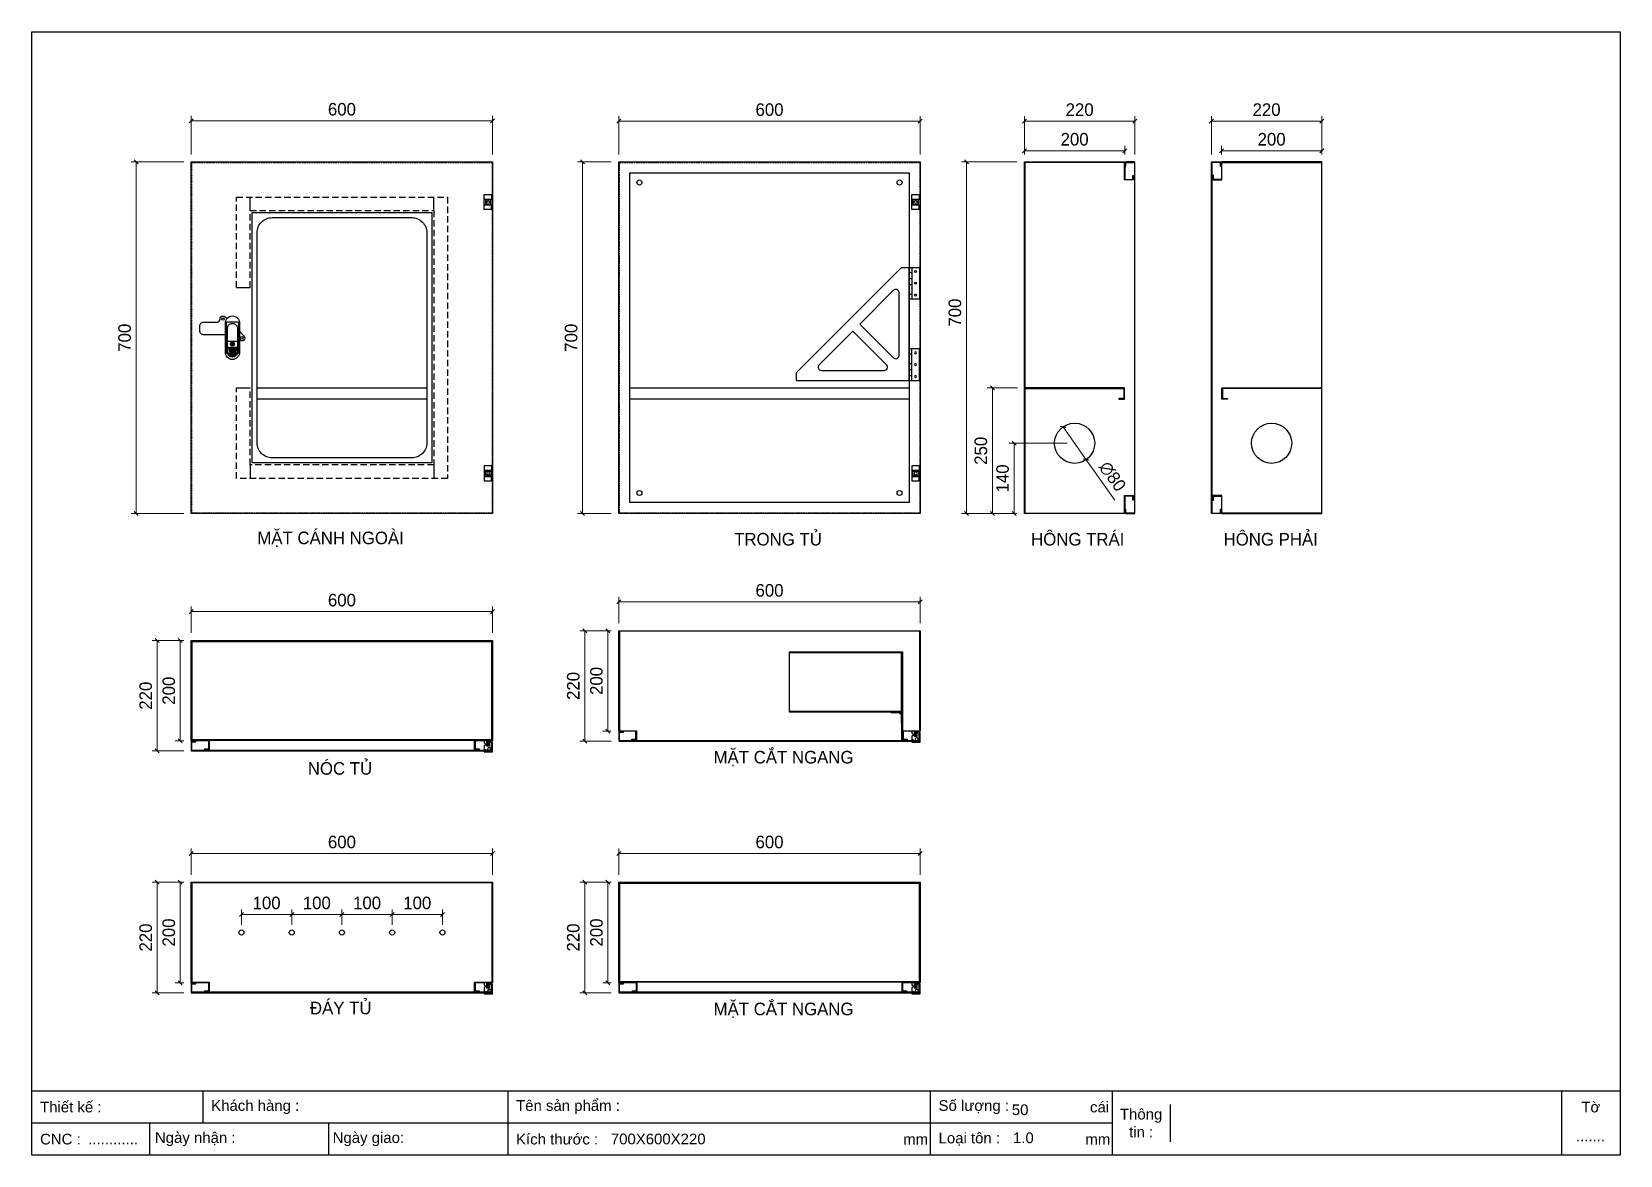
# Model space of a CAD drawing. Header units: millimetres. Extents: x 0 to 3162, y 0 to 2236.
import ezdxf

# ---------------------------------------------------------------- set-up
doc = ezdxf.new("R2010")
doc.units = ezdxf.units.MM
doc.linetypes.add('HIDDEN2', pattern=[4.7625, 3.175, -1.5875])
doc.linetypes.add('HIDDENX2', pattern=[19.05, 12.7, -6.35])
doc.layers.add('DIM', color=253, linetype='Continuous')
doc.styles.add('Arial', font='arial.ttf')
doc.dimstyles.new('Dim-25', dxfattribs={"dimtxt": 25, "dimasz": 8, "dimexe": 10, "dimexo": 15, "dimgap": 10, "dimtad": 1, "dimdec": 0, "dimtxsty": 'Standard', "dimblk": 'OBLIQUE', "dimcen": 10, "dimclrd": 5, "dimclre": 5, "dimclrt": 3, "dimazin": 3, "dimtfac": 1, "dimtdec": 0, "dimtmove": 0, "dimatfit": 3, "dimldrblk": 'OBLIQUE', "dimlwd": 9, "dimlwe": 9})

# ---------------------------------------------------------------- blocks, each defined once
blk = doc.blocks.new('HL003-2-2')
at = {"color": 1}
for p, q in [((15, 21), (15, 12)), ((15, -9), (15, 0)), ((16, 12), (17, 12)), ((16, 0), (17, 0))]:
    blk.add_line(p, q, dxfattribs=at)
blk.add_lwpolyline([(17, 0), (17, -9), (0, -9), (0, 21), (17, 21), (17, 12)], dxfattribs=at)
blk.add_lwpolyline([(0, 12), (16, 12), (16, 0), (0, 0)], close=True, dxfattribs=at)
blk.add_circle((8, 6), 3, dxfattribs=at)
blk = doc.blocks.new('AB301-3-1')
at = {"linetype": 'Continuous'}
h = blk.add_hatch(dxfattribs=at)
h.set_pattern_fill('ACAD_ISO09W100', color=1, scale=0.2)
h.set_pattern_definition([(0, (-368.0181, 431.8814), (0, 1), [4.8, -0.6, 1.2, -0.6, 1.2, -0.6])])
h.paths.add_polyline_path([(-4.1, -55, 0.118404), (0, -56, 0.118404), (4.1, -55), (7, -38.5), (-7, -38.5)])
at = {"color": 1, "linetype": 'Continuous'}
for p, q in [((-10, -25), (10, -25)), ((-7, -38.5), (7, -38.5)), ((-7, -38.5), (-4.1, -55)), ((7, -38.5), (4.1, -55))]:
    blk.add_line(p, q, dxfattribs=at)
for points in [[(-14, -12.5), (-57.5, -12.5, -0.414214), (-65, -5), (-65, 5, -0.414214), (-57.5, 12.5), (-30.7, 12.5, 0.414214), (-24.7, 18.5), (-24.7, 18.7)], [(-24.7, 18.7, -0.198912), (-23, 23), (-23, 23, -0.414214), (-14.5, 23), (-11, 19.5)], [(14, -5.5), (23, -14.5, -0.414214), (23, -23), (23, -23, -0.451305), (14, -22.4, -0.381561)]]:
    blk.add_lwpolyline(points, format="xyb", dxfattribs=at)
for points in [[(0, 25), (0, 25, -0.428242), (14, 10), (14, -47, -0.428242), (0, -62), (0, -62, -0.428242), (-14, -47), (-14, 10, -0.428242)], [(0, 10, -0.414214), (10, 0), (10, -47, -0.414214), (0, -57, -0.414214), (-10, -47), (-10, 0, -0.414214)], [(9, -39), (9, -47, -0.414214), (0, -56, -0.414214), (-9, -47), (-9, -39, -0.414214), (-7, -37), (7, -37, -0.414214)]]:
    blk.add_lwpolyline(points, format="xyb", close=True, dxfattribs=at)
blk.add_lwpolyline([(-1, -28), (1, -28), (1, -34), (-1, -34)], close=True, dxfattribs=at)
for centre, radius in [((-18.7, 18.7), 2.5), ((0, -31), 4), ((18.7, -18.7), 2.5)]:
    blk.add_circle(centre, radius, dxfattribs=at)
blk = doc.blocks.new('*D1')
at = {"color": 0, "linetype": 'ByBlock', "lineweight": -2}
for p, q in [((211.6, 1973.1), (203.6, 1981.1)), ((203.6, 1281.1), (211.6, 1273.1))]:
    blk.add_line(p, q, dxfattribs=at)
at = {"layer": 'Defpoints', "color": 0, "transparency": 16777216}
for p in [(317.5, 1977.1), (207.6, 1277.1), (317.5, 1277.1)]:
    blk.add_point(p, dxfattribs=at)
at = {"layer": 'DIM', "color": 5, "lineweight": 9, "transparency": 16777216}
for p, q in [((302.5, 1977.1), (197.6, 1977.1)), ((207.6, 1977.1), (207.6, 1277.1)), ((302.5, 1277.1), (197.6, 1277.1))]:
    blk.add_line(p, q, dxfattribs=at)
at = {"layer": 'DIM', "color": 3, "transparency": 16777216, "insert": (184.9, 1627.1), "char_height": 25, "attachment_point": 5, "rotation": 90}
blk.add_mtext('700', dxfattribs=at)
blk = doc.blocks.new('_Oblique')
at = {"color": 0, "linetype": 'ByBlock', "lineweight": -2}
blk.add_line((-0.5, -0.5), (0.5, 0.5), dxfattribs=at)
blk = doc.blocks.new('HL003-2-3')
h = blk.add_hatch()
h.set_pattern_fill('ANSI31', color=2, scale=0.5, style=0)
h.set_pattern_definition([(45, (8435.407, 86016.9664), (-1.122532015, 1.122532015), [])])
h.paths.add_polyline_path([(11, 10), (5, 10), (5, 0), (11, 0)])
at = {"color": 1}
for p, q in [((0, 22), (17, 22)), ((0, 20), (0, 22)), ((0, 20), (15, 20)), ((4, 18), (0, 18)), ((0, 10), (0, 18)), ((0, 10), (8, 3)), ((0, 4), (3.4, 7)), ((0, 0), (0, 4)), ((16, 0), (0, 0)), ((4, 20), (4, 18)), ((17, 3), (8, 3)), ((15, 20), (15, 3)), ((16, 3), (16, 0)), ((17, 22), (17, 3))]:
    blk.add_line(p, q, dxfattribs=at)
at = {"color": 2}
blk.add_lwpolyline([(5, 10), (11, 10), (11, 0), (5, 0)], close=True, dxfattribs=at)
at = {"color": 1}
blk.add_circle((10, 16), 3, dxfattribs=at)
blk.add_circle((10, 16), 3, dxfattribs=at)
blk = doc.blocks.new('*D2')
at = {"color": 5, "lineweight": 9, "ltscale": 3, "transparency": 16777216}
for p, q in [((1153.8, 1044), (1091, 1044)), ((1101, 1044), (1101, 824)), ((1153.8, 824), (1091, 824))]:
    blk.add_line(p, q, dxfattribs=at)
at = {"color": 0, "linetype": 'ByBlock', "lineweight": -2}
for p, q in [((1105, 1040), (1097, 1048)), ((1097, 828), (1105, 820))]:
    blk.add_line(p, q, dxfattribs=at)
at = {"layer": 'Defpoints', "color": 0, "ltscale": 3, "transparency": 16777216}
for p in [(1168.8, 1044), (1101, 824), (1168.8, 824)]:
    blk.add_point(p, dxfattribs=at)
at = {"color": 3, "ltscale": 3, "transparency": 16777216, "insert": (1078.2, 934), "char_height": 25, "attachment_point": 5, "rotation": 90}
blk.add_mtext('220', dxfattribs=at)
blk = doc.blocks.new('*D3')
at = {"color": 5, "lineweight": 9, "ltscale": 3, "transparency": 16777216}
for p, q in [((1153.8, 1044), (1136.9, 1044)), ((1146.9, 1044), (1146.9, 844)), ((1153.8, 844), (1136.9, 844))]:
    blk.add_line(p, q, dxfattribs=at)
at = {"color": 0, "linetype": 'ByBlock', "lineweight": -2}
for p, q in [((1150.9, 1040), (1142.9, 1048)), ((1142.9, 848), (1150.9, 840))]:
    blk.add_line(p, q, dxfattribs=at)
at = {"layer": 'Defpoints', "color": 0, "ltscale": 3, "transparency": 16777216}
for p in [(1168.8, 1044), (1146.9, 844), (1168.8, 844)]:
    blk.add_point(p, dxfattribs=at)
at = {"color": 3, "ltscale": 3, "transparency": 16777216, "insert": (1124.2, 944), "char_height": 25, "attachment_point": 5, "rotation": 90}
blk.add_mtext('200', dxfattribs=at)
blk = doc.blocks.new('*D4')
at = {"color": 5, "lineweight": 9, "ltscale": 3, "transparency": 16777216}
for p, q in [((1168.8, 1059), (1168.8, 1111.3)), ((1768.8, 1059), (1768.8, 1111.3)), ((1168.8, 1101.3), (1768.8, 1101.3))]:
    blk.add_line(p, q, dxfattribs=at)
at = {"color": 0, "linetype": 'ByBlock', "lineweight": -2}
for p, q in [((1172.8, 1105.3), (1164.8, 1097.3)), ((1764.8, 1097.3), (1772.8, 1105.3))]:
    blk.add_line(p, q, dxfattribs=at)
at = {"layer": 'Defpoints', "color": 0, "ltscale": 3, "transparency": 16777216}
for p in [(1768.8, 1101.3), (1168.8, 1044), (1768.8, 1044)]:
    blk.add_point(p, dxfattribs=at)
at = {"color": 3, "ltscale": 3, "transparency": 16777216, "insert": (1468.8, 1124.1), "char_height": 25, "attachment_point": 5}
blk.add_mtext('600', dxfattribs=at)
blk = doc.blocks.new('*D5')
at = {"color": 5, "lineweight": 9, "ltscale": 3, "transparency": 16777216}
for p, q in [((302.5, 1024.6), (239.6, 1024.6)), ((249.6, 1024.6), (249.6, 804.6)), ((302.5, 804.6), (239.6, 804.6))]:
    blk.add_line(p, q, dxfattribs=at)
at = {"color": 0, "linetype": 'ByBlock', "lineweight": -2}
for p, q in [((253.6, 1020.6), (245.6, 1028.6)), ((245.6, 808.6), (253.6, 800.6))]:
    blk.add_line(p, q, dxfattribs=at)
at = {"layer": 'Defpoints', "color": 0, "ltscale": 3, "transparency": 16777216}
for p in [(317.5, 1024.6), (249.6, 804.6), (317.5, 804.6)]:
    blk.add_point(p, dxfattribs=at)
at = {"color": 3, "ltscale": 3, "transparency": 16777216, "insert": (226.9, 914.6), "char_height": 25, "attachment_point": 5, "rotation": 90}
blk.add_mtext('220', dxfattribs=at)
blk = doc.blocks.new('*D6')
at = {"color": 5, "lineweight": 9, "ltscale": 3, "transparency": 16777216}
for p, q in [((302.5, 1024.6), (285.6, 1024.6)), ((295.6, 1024.6), (295.6, 824.6)), ((302.5, 824.6), (285.6, 824.6))]:
    blk.add_line(p, q, dxfattribs=at)
at = {"color": 0, "linetype": 'ByBlock', "lineweight": -2}
for p, q in [((299.6, 1020.6), (291.6, 1028.6)), ((291.6, 828.6), (299.6, 820.6))]:
    blk.add_line(p, q, dxfattribs=at)
at = {"layer": 'Defpoints', "color": 0, "ltscale": 3, "transparency": 16777216}
for p in [(317.5, 1024.6), (295.6, 824.6), (317.5, 824.6)]:
    blk.add_point(p, dxfattribs=at)
at = {"color": 3, "ltscale": 3, "transparency": 16777216, "insert": (272.8, 924.6), "char_height": 25, "attachment_point": 5, "rotation": 90}
blk.add_mtext('200', dxfattribs=at)
blk = doc.blocks.new('*D7')
at = {"color": 0, "linetype": 'ByBlock', "lineweight": -2}
for p, q in [((321.5, 1085.9), (313.5, 1077.9)), ((913.5, 1077.9), (921.5, 1085.9))]:
    blk.add_line(p, q, dxfattribs=at)
at = {"color": 5, "lineweight": 9, "ltscale": 3, "transparency": 16777216}
for p, q in [((317.5, 1039.6), (317.5, 1091.9)), ((317.5, 1081.9), (917.5, 1081.9)), ((917.5, 1039.6), (917.5, 1091.9))]:
    blk.add_line(p, q, dxfattribs=at)
at = {"layer": 'Defpoints', "color": 0, "ltscale": 3, "transparency": 16777216}
for p in [(917.5, 1081.9), (317.5, 1024.6), (917.5, 1024.6)]:
    blk.add_point(p, dxfattribs=at)
at = {"color": 3, "ltscale": 3, "transparency": 16777216, "insert": (617.5, 1104.7), "char_height": 25, "attachment_point": 5}
blk.add_mtext('600', dxfattribs=at)
blk = doc.blocks.new('A$C67844AE1')
at = {"color": 1}
for p, q in [((19, 20), (21, 20)), ((20, 19), (20, 21))]:
    blk.add_line(p, q, dxfattribs=at)
for points in [[(20, 22), (0, 22), (0, 21), (18.3, 21)], [(22, 20), (22, 0), (21, 0), (21, 18.3)]]:
    blk.add_lwpolyline(points, dxfattribs=at)
blk.add_circle((20, 20), 2, dxfattribs=at)
blk = doc.blocks.new('f')
at = {"color": 1}
for p, q in [((11807.5, 1083.3), (11828, 1083.3)), ((11807.5, 1020.3), (11807.5, 1083.3)), ((11812.5, 1083.3), (11812.5, 1020.3)), ((11828, 1083.3), (11828, 1020.3)), ((11807.5, 1073.3), (11812.5, 1073.3)), ((11807.5, 1061.3), (11812.5, 1061.3)), ((11807.5, 1049.3), (11812.5, 1049.3)), ((11807.5, 1030.3), (11812.5, 1030.3)), ((11828, 1020.3), (11807.5, 1020.3))]:
    blk.add_line(p, q, dxfattribs=at)
for centre in [(11820, 1075.3), (11820, 1051.8), (11820, 1028.3)]:
    blk.add_circle(centre, 2, dxfattribs=at)
blk = doc.blocks.new('ddddđ')
at = {"color": 7, "linetype": 'Continuous'}
for p, q in [((-30144.3, -61375.4), (-29934.3, -61165.4)), ((-29919.3, -61390.4), (-29919.3, -61165.4)), ((-30017.5, -61278.1), (-29950.4, -61211)), ((-29939.3, -61340.6), (-29939.3, -61215.6)), ((-30098.7, -61359.3), (-30031.6, -61292.2)), ((-30094.1, -61370.4), (-29969.1, -61370.4)), ((-30144.3, -61390.4), (-29919.3, -61390.4))]:
    blk.add_line(p, q, dxfattribs=at)
at = {"color": 7}
for p, q in [((-29934.3, -61165.4), (-29919.3, -61165.4)), ((-30144.3, -61375.4), (-30144.3, -61390.4))]:
    blk.add_line(p, q, dxfattribs=at)
for p, q in [((-30017.5, -61278.1), (-29950.4, -61345.1)), ((-30031.6, -61292.2), (-29964.5, -61359.3))]:
    blk.add_line(p, q)
at = {"color": 7, "linetype": 'Continuous'}
for centre, start, end in [((-29945.8, -61215.6), 0, 135), ((-30094.1, -61363.9), 135, 270)]:
    blk.add_arc(centre, 6.5, start, end, dxfattribs=at)
for centre, start, end in [((-29945.8, -61340.6), 225, 0), ((-29969.1, -61363.9), 270, 45)]:
    blk.add_arc(centre, 6.5, start, end)
blk.add_blockref('f', (-41726.8, -62248.7))
at = {"xscale": -1, "rotation": 180}
blk.add_blockref('f', (-41726.8, -60307.1), dxfattribs=at)
blk = doc.blocks.new('*D8')
at = {"color": 5, "lineweight": 9, "ltscale": 3, "transparency": 16777216}
for p, q in [((1153.8, 1977.1), (1086.7, 1977.1)), ((1096.7, 1977.1), (1096.7, 1277.1)), ((1153.8, 1277.1), (1086.7, 1277.1))]:
    blk.add_line(p, q, dxfattribs=at)
at = {"color": 0, "linetype": 'ByBlock', "lineweight": -2}
for p, q in [((1100.7, 1973.1), (1092.7, 1981.1)), ((1092.7, 1281.1), (1100.7, 1273.1))]:
    blk.add_line(p, q, dxfattribs=at)
at = {"layer": 'Defpoints', "color": 0, "ltscale": 3, "transparency": 16777216}
for p in [(1168.8, 1977.1), (1096.7, 1277.1), (1168.8, 1277.1)]:
    blk.add_point(p, dxfattribs=at)
at = {"color": 3, "ltscale": 3, "transparency": 16777216, "insert": (1073.9, 1627.1), "char_height": 25, "attachment_point": 5, "rotation": 90}
blk.add_mtext('700', dxfattribs=at)
blk = doc.blocks.new('*D9')
at = {"color": 0, "linetype": 'ByBlock', "lineweight": -2}
for p, q in [((1172.8, 2062.3), (1164.8, 2054.3)), ((1764.8, 2054.3), (1772.8, 2062.3))]:
    blk.add_line(p, q, dxfattribs=at)
at = {"color": 5, "lineweight": 9, "ltscale": 3, "transparency": 16777216}
for p, q in [((1168.8, 1992.1), (1168.8, 2068.3)), ((1168.8, 2058.3), (1768.8, 2058.3)), ((1768.8, 1992.1), (1768.8, 2068.3))]:
    blk.add_line(p, q, dxfattribs=at)
at = {"layer": 'Defpoints', "color": 0, "ltscale": 3, "transparency": 16777216}
for p in [(1768.8, 2058.3), (1168.8, 1977.1), (1768.8, 1977.1)]:
    blk.add_point(p, dxfattribs=at)
at = {"color": 3, "ltscale": 3, "transparency": 16777216, "insert": (1468.8, 2081), "char_height": 25, "attachment_point": 5}
blk.add_mtext('600', dxfattribs=at)
blk = doc.blocks.new('*D10')
at = {"color": 0, "linetype": 'ByBlock', "lineweight": -2}
for p, q in [((321.5, 2063), (313.5, 2055)), ((913.5, 2055), (921.5, 2063))]:
    blk.add_line(p, q, dxfattribs=at)
at = {"color": 5, "lineweight": 9, "ltscale": 3, "transparency": 16777216}
for p, q in [((317.5, 1992.1), (317.5, 2069)), ((317.5, 2059), (917.5, 2059)), ((917.5, 1992.1), (917.5, 2069))]:
    blk.add_line(p, q, dxfattribs=at)
at = {"layer": 'Defpoints', "color": 0, "ltscale": 3, "transparency": 16777216}
for p in [(917.5, 2059), (317.5, 1977.1), (917.5, 1977.1)]:
    blk.add_point(p, dxfattribs=at)
at = {"color": 3, "ltscale": 3, "transparency": 16777216, "insert": (617.5, 2081.7), "char_height": 25, "attachment_point": 5}
blk.add_mtext('600', dxfattribs=at)
blk = doc.blocks.new('*D11')
at = {"color": 5, "lineweight": 9, "ltscale": 3, "transparency": 16777216}
for p, q in [((1961.2, 1977.1), (1850.8, 1977.1)), ((1860.8, 1277.1), (1860.8, 1977.1)), ((1961.2, 1277.1), (1850.8, 1277.1))]:
    blk.add_line(p, q, dxfattribs=at)
at = {"color": 0, "linetype": 'ByBlock', "lineweight": -2}
for p, q in [((1864.8, 1973.1), (1856.8, 1981.1)), ((1856.8, 1281.1), (1864.8, 1273.1))]:
    blk.add_line(p, q, dxfattribs=at)
at = {"layer": 'Defpoints', "color": 0, "ltscale": 3, "transparency": 16777216}
for p in [(1860.8, 1977.1), (1976.2, 1977.1), (1976.2, 1277.1)]:
    blk.add_point(p, dxfattribs=at)
at = {"color": 3, "ltscale": 3, "transparency": 16777216, "insert": (1838, 1677.1), "char_height": 25, "attachment_point": 5, "rotation": 90}
blk.add_mtext('700', dxfattribs=at)
blk = doc.blocks.new('*D12')
at = {"color": 0, "linetype": 'ByBlock', "lineweight": -2}
for p, q in [((1980.2, 2062.3), (1972.2, 2054.3)), ((2192.2, 2054.3), (2200.2, 2062.3))]:
    blk.add_line(p, q, dxfattribs=at)
at = {"color": 5, "lineweight": 9, "ltscale": 3, "transparency": 16777216}
for p, q in [((1976.2, 1992.1), (1976.2, 2068.3)), ((1976.2, 2058.3), (2196.2, 2058.3)), ((2196.2, 1992.1), (2196.2, 2068.3))]:
    blk.add_line(p, q, dxfattribs=at)
at = {"layer": 'Defpoints', "color": 0, "ltscale": 3, "transparency": 16777216}
for p in [(2196.2, 2058.3), (1976.2, 1977.1), (2196.2, 1977.1)]:
    blk.add_point(p, dxfattribs=at)
at = {"color": 3, "ltscale": 3, "transparency": 16777216, "insert": (2086.2, 2081), "char_height": 25, "attachment_point": 5}
blk.add_mtext('220', dxfattribs=at)
blk = doc.blocks.new('*D13')
at = {"color": 5, "lineweight": 9, "ltscale": 3, "transparency": 16777216}
for p, q in [((2061.2, 1417.1), (1945.6, 1417.1)), ((1955.6, 1277.1), (1955.6, 1417.1)), ((1961.2, 1277.1), (1945.6, 1277.1))]:
    blk.add_line(p, q, dxfattribs=at)
at = {"color": 0, "linetype": 'ByBlock', "lineweight": -2}
for p, q in [((1959.6, 1413.1), (1951.6, 1421.1)), ((1951.6, 1281.1), (1959.6, 1273.1))]:
    blk.add_line(p, q, dxfattribs=at)
at = {"layer": 'Defpoints', "color": 0, "ltscale": 3, "transparency": 16777216}
for p in [(1955.6, 1417.1), (2076.2, 1417.1), (1976.2, 1277.1)]:
    blk.add_point(p, dxfattribs=at)
at = {"color": 3, "ltscale": 3, "transparency": 16777216, "insert": (1932.8, 1347.1), "char_height": 25, "attachment_point": 5, "rotation": 90}
blk.add_mtext('140', dxfattribs=at)
blk = doc.blocks.new('*D14')
at = {"color": 0, "linetype": 'ByBlock', "lineweight": -2}
for p, q in [((2047.6, 1450.8), (2058.7, 1448.9)), ((2104.8, 1383.5), (2093.7, 1385.4))]:
    blk.add_line(p, q, dxfattribs=at)
at = {"color": 5, "lineweight": 9, "ltscale": 3, "transparency": 16777216}
for p in [(2053.2, 1449.8), (2156.2, 1303.6)]:
    blk.add_line(p, (2099.2, 1384.4), dxfattribs=at)
at = {"layer": 'Defpoints', "color": 0, "ltscale": 3, "transparency": 16777216}
for p in [(2053.2, 1449.8), (2099.2, 1384.4)]:
    blk.add_point(p, dxfattribs=at)
at = {"color": 3, "ltscale": 3, "transparency": 16777216, "insert": (2151.5, 1351), "char_height": 25, "attachment_point": 5, "rotation": 305.1609}
blk.add_mtext('∅80', dxfattribs=at)
blk = doc.blocks.new('*D15')
at = {"color": 5, "lineweight": 9, "ltscale": 3, "transparency": 16777216}
for p, q in [((1962.2, 1527.1), (1902.4, 1527.1)), ((1912.4, 1527.1), (1912.4, 1277.1)), ((1961.2, 1277.1), (1902.4, 1277.1))]:
    blk.add_line(p, q, dxfattribs=at)
at = {"color": 0, "linetype": 'ByBlock', "lineweight": -2}
for p, q in [((1916.4, 1523.1), (1908.4, 1531.1)), ((1908.4, 1281.1), (1916.4, 1273.1))]:
    blk.add_line(p, q, dxfattribs=at)
at = {"layer": 'Defpoints', "color": 0, "ltscale": 3, "transparency": 16777216}
for p in [(1977.2, 1527.1), (1912.4, 1277.1), (1976.2, 1277.1)]:
    blk.add_point(p, dxfattribs=at)
at = {"color": 3, "ltscale": 3, "transparency": 16777216, "insert": (1889.6, 1402.1), "char_height": 25, "attachment_point": 5, "rotation": 90}
blk.add_mtext('250', dxfattribs=at)
blk = doc.blocks.new('*D16')
at = {"color": 0, "linetype": 'ByBlock', "lineweight": -2}
for p, q in [((1980.2, 2003.2), (1972.2, 1995.2)), ((2172.2, 1995.2), (2180.2, 2003.2))]:
    blk.add_line(p, q, dxfattribs=at)
at = {"color": 5, "lineweight": 9, "ltscale": 3, "transparency": 16777216}
for p, q in [((1976.2, 1992.1), (1976.2, 2009.2)), ((1976.2, 1999.2), (2176.2, 1999.2)), ((2176.2, 1992.1), (2176.2, 2009.2))]:
    blk.add_line(p, q, dxfattribs=at)
at = {"layer": 'Defpoints', "color": 0, "ltscale": 3, "transparency": 16777216}
for p in [(2176.2, 1999.2), (1976.2, 1977.1), (2176.2, 1977.1)]:
    blk.add_point(p, dxfattribs=at)
at = {"color": 3, "ltscale": 3, "transparency": 16777216, "insert": (2076.2, 2022), "char_height": 25, "attachment_point": 5}
blk.add_mtext('200', dxfattribs=at)
blk = doc.blocks.new('*D17')
at = {"color": 0, "linetype": 'ByBlock', "lineweight": -2}
for p, q in [((2352.4, 2062.3), (2344.4, 2054.3)), ((2564.4, 2054.3), (2572.4, 2062.3))]:
    blk.add_line(p, q, dxfattribs=at)
at = {"color": 5, "lineweight": 9, "ltscale": 3, "transparency": 16777216}
for p, q in [((2348.4, 1992.1), (2348.4, 2068.3)), ((2568.4, 2058.3), (2348.4, 2058.3)), ((2568.4, 1992.1), (2568.4, 2068.3))]:
    blk.add_line(p, q, dxfattribs=at)
at = {"layer": 'Defpoints', "color": 0, "ltscale": 3, "transparency": 16777216}
for p in [(2348.4, 2058.3), (2348.4, 1977.1), (2568.4, 1977.1)]:
    blk.add_point(p, dxfattribs=at)
at = {"color": 3, "ltscale": 3, "transparency": 16777216, "insert": (2458.4, 2081), "char_height": 25, "attachment_point": 5}
blk.add_mtext('220', dxfattribs=at)
blk = doc.blocks.new('*D18')
at = {"color": 0, "linetype": 'ByBlock', "lineweight": -2}
for p, q in [((2372.4, 2003.2), (2364.4, 1995.2)), ((2564.4, 1995.2), (2572.4, 2003.2))]:
    blk.add_line(p, q, dxfattribs=at)
at = {"color": 5, "lineweight": 9, "ltscale": 3, "transparency": 16777216}
for p, q in [((2368.4, 1992.1), (2368.4, 2009.2)), ((2568.4, 1999.2), (2368.4, 1999.2)), ((2568.4, 1992.1), (2568.4, 2009.2))]:
    blk.add_line(p, q, dxfattribs=at)
at = {"layer": 'Defpoints', "color": 0, "ltscale": 3, "transparency": 16777216}
for p in [(2368.4, 1999.2), (2368.4, 1977.1), (2568.4, 1977.1)]:
    blk.add_point(p, dxfattribs=at)
at = {"color": 3, "ltscale": 3, "transparency": 16777216, "insert": (2468.4, 2022), "char_height": 25, "attachment_point": 5}
blk.add_mtext('200', dxfattribs=at)
blk = doc.blocks.new('*D19')
at = {"color": 5, "lineweight": 9, "ltscale": 3, "transparency": 16777216}
for p, q in [((302.5, 543.3), (239.6, 543.3)), ((249.6, 543.3), (249.6, 323.3)), ((302.5, 323.3), (239.6, 323.3))]:
    blk.add_line(p, q, dxfattribs=at)
at = {"color": 0, "linetype": 'ByBlock', "lineweight": -2}
for p, q in [((253.6, 539.3), (245.6, 547.3)), ((245.6, 327.3), (253.6, 319.3))]:
    blk.add_line(p, q, dxfattribs=at)
at = {"layer": 'Defpoints', "color": 0, "ltscale": 3, "transparency": 16777216}
for p in [(317.5, 543.3), (249.6, 323.3), (317.5, 323.3)]:
    blk.add_point(p, dxfattribs=at)
at = {"color": 3, "ltscale": 3, "transparency": 16777216, "insert": (226.9, 433.3), "char_height": 25, "attachment_point": 5, "rotation": 90}
blk.add_mtext('220', dxfattribs=at)
blk = doc.blocks.new('*D20')
at = {"color": 5, "lineweight": 9, "ltscale": 3, "transparency": 16777216}
for p, q in [((302.5, 543.3), (285.6, 543.3)), ((295.6, 543.3), (295.6, 343.3)), ((302.5, 343.3), (285.6, 343.3))]:
    blk.add_line(p, q, dxfattribs=at)
at = {"color": 0, "linetype": 'ByBlock', "lineweight": -2}
for p, q in [((299.6, 539.3), (291.6, 547.3)), ((291.6, 347.3), (299.6, 339.3))]:
    blk.add_line(p, q, dxfattribs=at)
at = {"layer": 'Defpoints', "color": 0, "ltscale": 3, "transparency": 16777216}
for p in [(317.5, 543.3), (295.6, 343.3), (317.5, 343.3)]:
    blk.add_point(p, dxfattribs=at)
at = {"color": 3, "ltscale": 3, "transparency": 16777216, "insert": (272.8, 443.3), "char_height": 25, "attachment_point": 5, "rotation": 90}
blk.add_mtext('200', dxfattribs=at)
blk = doc.blocks.new('*D21')
at = {"color": 0, "linetype": 'ByBlock', "lineweight": -2}
for p, q in [((321.5, 604.5), (313.5, 596.5)), ((913.5, 596.5), (921.5, 604.5))]:
    blk.add_line(p, q, dxfattribs=at)
at = {"color": 5, "lineweight": 9, "ltscale": 3, "transparency": 16777216}
for p, q in [((317.5, 558.3), (317.5, 610.5)), ((917.5, 558.3), (917.5, 610.5)), ((317.5, 600.5), (917.5, 600.5))]:
    blk.add_line(p, q, dxfattribs=at)
at = {"layer": 'Defpoints', "color": 0, "ltscale": 3, "transparency": 16777216}
for p in [(917.5, 600.5), (317.5, 543.3), (917.5, 543.3)]:
    blk.add_point(p, dxfattribs=at)
at = {"color": 3, "ltscale": 3, "transparency": 16777216, "insert": (617.5, 623.3), "char_height": 25, "attachment_point": 5}
blk.add_mtext('600', dxfattribs=at)
blk = doc.blocks.new('*D22')
at = {"color": 5, "lineweight": 9, "ltscale": 3, "transparency": 16777216}
for p, q in [((1153.8, 543.3), (1091, 543.3)), ((1101, 543.3), (1101, 323.3)), ((1153.8, 323.3), (1091, 323.3))]:
    blk.add_line(p, q, dxfattribs=at)
at = {"color": 0, "linetype": 'ByBlock', "lineweight": -2}
for p, q in [((1105, 539.3), (1097, 547.3)), ((1097, 327.3), (1105, 319.3))]:
    blk.add_line(p, q, dxfattribs=at)
at = {"layer": 'Defpoints', "color": 0, "ltscale": 3, "transparency": 16777216}
for p in [(1168.8, 543.3), (1101, 323.3), (1168.8, 323.3)]:
    blk.add_point(p, dxfattribs=at)
at = {"color": 3, "ltscale": 3, "transparency": 16777216, "insert": (1078.2, 433.3), "char_height": 25, "attachment_point": 5, "rotation": 90}
blk.add_mtext('220', dxfattribs=at)
blk = doc.blocks.new('*D23')
at = {"color": 5, "lineweight": 9, "ltscale": 3, "transparency": 16777216}
for p, q in [((1153.8, 543.3), (1136.9, 543.3)), ((1146.9, 543.3), (1146.9, 343.3)), ((1153.8, 343.3), (1136.9, 343.3))]:
    blk.add_line(p, q, dxfattribs=at)
at = {"color": 0, "linetype": 'ByBlock', "lineweight": -2}
for p, q in [((1150.9, 539.3), (1142.9, 547.3)), ((1142.9, 347.3), (1150.9, 339.3))]:
    blk.add_line(p, q, dxfattribs=at)
at = {"layer": 'Defpoints', "color": 0, "ltscale": 3, "transparency": 16777216}
for p in [(1168.8, 543.3), (1146.9, 343.3), (1168.8, 343.3)]:
    blk.add_point(p, dxfattribs=at)
at = {"color": 3, "ltscale": 3, "transparency": 16777216, "insert": (1124.2, 443.3), "char_height": 25, "attachment_point": 5, "rotation": 90}
blk.add_mtext('200', dxfattribs=at)
blk = doc.blocks.new('*D24')
at = {"color": 0, "linetype": 'ByBlock', "lineweight": -2}
for p, q in [((1172.8, 604.5), (1164.8, 596.5)), ((1764.8, 596.5), (1772.8, 604.5))]:
    blk.add_line(p, q, dxfattribs=at)
at = {"color": 5, "lineweight": 9, "ltscale": 3, "transparency": 16777216}
for p, q in [((1168.8, 558.3), (1168.8, 610.5)), ((1768.8, 558.3), (1768.8, 610.5)), ((1168.8, 600.5), (1768.8, 600.5))]:
    blk.add_line(p, q, dxfattribs=at)
at = {"layer": 'Defpoints', "color": 0, "ltscale": 3, "transparency": 16777216}
for p in [(1768.8, 600.5), (1168.8, 543.3), (1768.8, 543.3)]:
    blk.add_point(p, dxfattribs=at)
at = {"color": 3, "ltscale": 3, "transparency": 16777216, "insert": (1468.8, 623.3), "char_height": 25, "attachment_point": 5}
blk.add_mtext('600', dxfattribs=at)
blk = doc.blocks.new('KHUNG CHUẨN')
at = {"color": 7}
for p, q in [((19889.2, -28535.2), (16919.2, -28535.2)), ((17239.2, -28535.2), (17239.2, -28595.2)), ((17809.2, -28535.2), (17809.2, -28655.2)), ((18599.2, -28535.2), (18599.2, -28655.2)), ((18939.2, -28535.2), (18939.2, -28655.2)), ((19779.2, -28535.2), (19779.2, -28655.2)), ((19047.6, -28560.2), (19047.6, -28630.2)), ((18939.2, -28595.2), (16919.2, -28595.2)), ((17139.2, -28595.2), (17139.2, -28655.2)), ((17474.2, -28595.2), (17474.2, -28655.2))]:
    blk.add_line(p, q, dxfattribs=at)
blk.add_lwpolyline([(16919.2, -26555.2), (19889.2, -26555.2), (19889.2, -28655.2), (16919.2, -28655.2)], close=True, dxfattribs=at)
at = {"color": 2, "char_height": 20, "style": 'Arial'}
for s, insert, width, attachment_point in [('  Thiết kế :', (16919.2, -28565.2), 917.634, 4), ('  Khách hàng :', (17239.2, -28565.2), 917.634, 4), ('  Tên sản phẩm :', (17809.2, -28565.2), 917.634, 4), ('  Số lượng :', (18599.2, -28565.2), 917.634, 4), ('cái', (18897.9, -28565.2), 63.517, 4), ('Thông\\Ptin :', (18993.4, -28595.2), 108.311, 5), ('Tờ', (19834.2, -28565.2), 110, 5), ('  CNC :', (16919.2, -28625.2), 917.634, 4), ('  Ngày nhận :', (17134, -28625.2), 556.651, 4), ('  Ngày giao:', (17466.3, -28625.2), 556.651, 4), ('  Kích thước :', (17809.2, -28625.2), 917.634, 4), ('mm', (18548.6, -28625.2), 73.831, 4), ('  Loại tôn :', (18599.2, -28625.2), 917.634, 4), ('mm', (18889.2, -28625.2), 917.634, 4)]:
    blk.add_mtext(s, dxfattribs=dict(at, insert=insert, width=width, attachment_point=attachment_point))
at = {"color": 3, "style": 'Arial'}
for tag, p in [('#01', (17055.6, -28580.1)), ('#02', (17431.4, -28580.1)), ('#03', (18030.6, -28580.1)), ('#08', (18751.7, -28580.1)), ('#10', (19064.8, -28580.1)), ('#04', (17024.8, -28634.6)), ('#05', (17308.5, -28633)), ('#06', (17632.7, -28633.7)), ('#07', (18002, -28634.7)), ('#09', (18753.8, -28632.6)), ('#11', (19060.3, -28625.7)), ('#12', (19806.5, -28628.9))]:
    blk.add_attdef(tag, p, '', height=20, dxfattribs=at)
blk = doc.blocks.new('*D25')
at = {"color": 0, "linetype": 'ByBlock', "lineweight": -2}
for p, q in [((421.5, 483.3), (413.5, 475.3)), ((513.5, 475.3), (521.5, 483.3))]:
    blk.add_line(p, q, dxfattribs=at)
at = {"color": 5, "lineweight": 9, "ltscale": 3, "transparency": 16777216}
for p, q in [((417.5, 458.3), (417.5, 489.3)), ((417.5, 479.3), (517.5, 479.3)), ((517.5, 458.3), (517.5, 489.3))]:
    blk.add_line(p, q, dxfattribs=at)
at = {"layer": 'Defpoints', "color": 0, "ltscale": 3, "transparency": 16777216}
for p in [(517.5, 479.3), (417.5, 443.3), (517.5, 443.3)]:
    blk.add_point(p, dxfattribs=at)
at = {"color": 3, "ltscale": 3, "transparency": 16777216, "insert": (467.5, 502), "char_height": 25, "attachment_point": 5}
blk.add_mtext('100', dxfattribs=at)
blk = doc.blocks.new('*D26')
at = {"color": 0, "linetype": 'ByBlock', "lineweight": -2}
for p, q in [((521.5, 483.3), (513.5, 475.3)), ((613.5, 475.3), (621.5, 483.3))]:
    blk.add_line(p, q, dxfattribs=at)
at = {"color": 5, "lineweight": 9, "ltscale": 3, "transparency": 16777216}
for p, q in [((517.5, 458.3), (517.5, 489.3)), ((517.5, 479.3), (617.5, 479.3)), ((617.5, 458.3), (617.5, 489.3))]:
    blk.add_line(p, q, dxfattribs=at)
at = {"layer": 'Defpoints', "color": 0, "ltscale": 3, "transparency": 16777216}
for p in [(617.5, 479.3), (517.5, 443.3), (617.5, 443.3)]:
    blk.add_point(p, dxfattribs=at)
at = {"color": 3, "ltscale": 3, "transparency": 16777216, "insert": (567.5, 502), "char_height": 25, "attachment_point": 5}
blk.add_mtext('100', dxfattribs=at)
blk = doc.blocks.new('*D27')
at = {"color": 0, "linetype": 'ByBlock', "lineweight": -2}
for p, q in [((621.5, 483.3), (613.5, 475.3)), ((713.5, 475.3), (721.5, 483.3))]:
    blk.add_line(p, q, dxfattribs=at)
at = {"color": 5, "lineweight": 9, "ltscale": 3, "transparency": 16777216}
for p, q in [((617.5, 458.3), (617.5, 489.3)), ((617.5, 479.3), (717.5, 479.3)), ((717.5, 458.3), (717.5, 489.3))]:
    blk.add_line(p, q, dxfattribs=at)
at = {"layer": 'Defpoints', "color": 0, "ltscale": 3, "transparency": 16777216}
for p in [(717.5, 479.3), (617.5, 443.3), (717.5, 443.3)]:
    blk.add_point(p, dxfattribs=at)
at = {"color": 3, "ltscale": 3, "transparency": 16777216, "insert": (667.5, 502), "char_height": 25, "attachment_point": 5}
blk.add_mtext('100', dxfattribs=at)
blk = doc.blocks.new('*D28')
at = {"color": 0, "linetype": 'ByBlock', "lineweight": -2}
for p, q in [((721.5, 483.3), (713.5, 475.3)), ((813.5, 475.3), (821.5, 483.3))]:
    blk.add_line(p, q, dxfattribs=at)
at = {"color": 5, "lineweight": 9, "ltscale": 3, "transparency": 16777216}
for p, q in [((717.5, 458.3), (717.5, 489.3)), ((717.5, 479.3), (817.5, 479.3)), ((817.5, 458.3), (817.5, 489.3))]:
    blk.add_line(p, q, dxfattribs=at)
at = {"layer": 'Defpoints', "color": 0, "ltscale": 3, "transparency": 16777216}
for p in [(817.5, 479.3), (717.5, 443.3), (817.5, 443.3)]:
    blk.add_point(p, dxfattribs=at)
at = {"color": 3, "ltscale": 3, "transparency": 16777216, "insert": (767.5, 502), "char_height": 25, "attachment_point": 5}
blk.add_mtext('100', dxfattribs=at)

msp = doc.modelspace()

# ---------------------------------------------------------------- linework, layer by layer
at = {"linetype": 'HIDDENX2', "ltscale": 3}
for p, q in [((434.5, 1880.1), (434.5, 1907.1)), ((434.5, 1374.1), (434.5, 1347.1)), ((800.5, 1374.1), (800.5, 1347.1))]:
    msp.add_line(p, q, dxfattribs=at)
at = {"ltscale": 3}
for p, q in [((800.5, 1880.1), (800.5, 1907.1)), ((407.5, 1727.1), (434.5, 1727.1)), ((407.5, 1527.1), (434.5, 1527.1))]:
    msp.add_line(p, q, dxfattribs=at)
at = {"color": 7}
for points in [[(317.5, 1977.1), (917.5, 1977.1), (917.5, 1277.1), (317.5, 1277.1)], [(1168.8, 1977.1), (1768.8, 1977.1), (1768.8, 1277.1), (1168.8, 1277.1)], [(2193.2, 1950.1), (2193.2, 1941.1), (2175.2, 1941.1), (2175.2, 1976.1), (1977.2, 1976.1), (1977.2, 1278.1), (2175.2, 1278.1), (2175.2, 1313.1), (2193.2, 1313.1), (2193.2, 1304.1), (2192.2, 1304.1), (2192.2, 1312.1), (2176.2, 1312.1), (2176.2, 1277.1), (1976.2, 1277.1), (1976.2, 1977.1), (2176.2, 1977.1), (2176.2, 1942.1), (2192.2, 1942.1), (2192.2, 1950.1)], [(2178.2, 1968.1), (2178.2, 1976.1), (2195.2, 1976.1), (2195.2, 1278.1), (2178.2, 1278.1), (2178.2, 1286.1), (2177.2, 1286.1), (2177.2, 1277.1), (2196.2, 1277.1), (2196.2, 1977.1), (2177.2, 1977.1), (2177.2, 1968.1)], [(2366.4, 1968.1), (2366.4, 1976.1), (2349.4, 1976.1), (2349.4, 1278.1), (2366.4, 1278.1), (2366.4, 1286.1), (2367.4, 1286.1), (2367.4, 1277.1), (2348.4, 1277.1), (2348.4, 1977.1), (2367.4, 1977.1), (2367.4, 1968.1)], [(2351.4, 1950.1), (2351.4, 1941.1), (2369.4, 1941.1), (2369.4, 1976.1), (2567.4, 1976.1), (2567.4, 1278.1), (2369.4, 1278.1), (2369.4, 1313.1), (2351.4, 1313.1), (2351.4, 1304.1), (2352.4, 1304.1), (2352.4, 1312.1), (2368.4, 1312.1), (2368.4, 1277.1), (2568.4, 1277.1), (2568.4, 1977.1), (2368.4, 1977.1), (2368.4, 1942.1), (2352.4, 1942.1), (2352.4, 1950.1)], [(1190.8, 1955.1), (1746.8, 1955.1), (1746.8, 1299.1), (1190.8, 1299.1)], [(1742.8, 827), (1733.8, 827), (1733.8, 845), (1767.8, 845), (1767.8, 1043), (1169.8, 1043), (1169.8, 845), (1203.8, 845), (1203.8, 827), (1194.8, 827), (1194.8, 828), (1202.8, 828), (1202.8, 844), (1168.8, 844), (1168.8, 1044), (1768.8, 1044), (1768.8, 844), (1734.8, 844), (1734.8, 828), (1742.8, 828)], [(890.5, 807.6), (881.5, 807.6), (881.5, 825.6), (916.5, 825.6), (916.5, 1023.6), (318.5, 1023.6), (318.5, 825.6), (353.5, 825.6), (353.5, 807.6), (344.5, 807.6), (344.5, 808.6), (352.5, 808.6), (352.5, 824.6), (317.5, 824.6), (317.5, 1024.6), (917.5, 1024.6), (917.5, 824.6), (882.5, 824.6), (882.5, 808.6), (890.5, 808.6)], [(906.5, 822.6), (914.5, 822.6), (914.5, 805.6), (318.5, 805.6), (318.5, 822.6), (326.5, 822.6), (326.5, 823.6), (317.5, 823.6), (317.5, 804.6), (915.5, 804.6), (915.5, 823.6), (906.5, 823.6)], [(1757.8, 842), (1765.8, 842), (1765.8, 825), (1169.8, 825), (1169.8, 842), (1177.8, 842), (1177.8, 843), (1168.8, 843), (1168.8, 824), (1766.8, 824), (1766.8, 843), (1757.8, 843)], [(890.5, 326.3), (881.5, 326.3), (881.5, 344.3), (916.5, 344.3), (916.5, 542.3), (318.5, 542.3), (318.5, 344.3), (353.5, 344.3), (353.5, 326.3), (344.5, 326.3), (344.5, 327.3), (352.5, 327.3), (352.5, 343.3), (317.5, 343.3), (317.5, 543.3), (917.5, 543.3), (917.5, 343.3), (882.5, 343.3), (882.5, 327.3), (890.5, 327.3)], [(1741.8, 326.3), (1732.8, 326.3), (1732.8, 344.3), (1767.8, 344.3), (1767.8, 542.3), (1169.8, 542.3), (1169.8, 344.3), (1204.8, 344.3), (1204.8, 326.3), (1195.8, 326.3), (1195.8, 327.3), (1203.8, 327.3), (1203.8, 343.3), (1168.8, 343.3), (1168.8, 543.3), (1768.8, 543.3), (1768.8, 343.3), (1733.8, 343.3), (1733.8, 327.3), (1741.8, 327.3)], [(906.5, 341.3), (914.5, 341.3), (914.5, 324.3), (318.5, 324.3), (318.5, 341.3), (326.5, 341.3), (326.5, 342.3), (317.5, 342.3), (317.5, 323.3), (915.5, 323.3), (915.5, 342.3), (906.5, 342.3)], [(1757.8, 341.3), (1765.8, 341.3), (1765.8, 324.3), (1169.8, 324.3), (1169.8, 341.3), (1177.8, 341.3), (1177.8, 342.3), (1168.8, 342.3), (1168.8, 323.3), (1766.8, 323.3), (1766.8, 342.3), (1757.8, 342.3)]]:
    msp.add_lwpolyline(points, close=True, dxfattribs=at)
at = {"color": 7, "linetype": 'HIDDEN2'}
for points in [[(318.5, 1976.1), (916.5, 1976.1), (916.5, 1278.1), (318.5, 1278.1)], [(1169.8, 1976.1), (1767.8, 1976.1), (1767.8, 1278.1), (1169.8, 1278.1)]]:
    msp.add_lwpolyline(points, close=True, dxfattribs=at)
at = {"linetype": 'HIDDENX2'}
for points in [[(407.5, 1727.1), (407.5, 1907.1), (827.5, 1907.1), (827.5, 1347.1), (407.5, 1347.1), (407.5, 1527.1)], [(434.5, 1727.1), (434.5, 1880.1), (800.5, 1880.1), (800.5, 1374.1), (434.5, 1374.1), (434.5, 1527.1)]]:
    msp.add_lwpolyline(points, dxfattribs=at)
at = {"color": 2}
for points in [[(914, 1901.6), (903, 1901.6), (903, 1892.6), (914, 1892.6)], [(1765.3, 1901.6), (1754.3, 1901.6), (1754.3, 1892.6), (1765.3, 1892.6)], [(914, 1352.6), (903, 1352.6), (903, 1361.6), (914, 1361.6)], [(1765.3, 1352.6), (1754.3, 1352.6), (1754.3, 1361.6), (1765.3, 1361.6)]]:
    msp.add_lwpolyline(points, close=True, dxfattribs=at)
at = {"color": 4}
msp.add_lwpolyline([(438.5, 1876.1), (796.5, 1876.1), (796.5, 1378.1), (438.5, 1378.1)], close=True, dxfattribs=at)
at = {"color": 2}
msp.add_lwpolyline([(478.5, 1866.1), (756.5, 1866.1, -0.414214), (786.5, 1836.1), (786.5, 1418.1, -0.414214), (756.5, 1388.1), (478.5, 1388.1, -0.414214), (448.5, 1418.1), (448.5, 1836.1, -0.414214)], format="xyb", close=True, dxfattribs=at)
at = {"color": 2, "linetype": 'Continuous'}
msp.add_lwpolyline([(387.5, 1658.9), (411.5, 1658.9), (411.5, 1595.4), (387.5, 1595.4)], close=True, dxfattribs=at)
at = {"color": 3, "ltscale": 3}
for points in [[(448.5, 1527.1), (786.5, 1527.1), (786.5, 1505.1), (448.5, 1505.1)], [(1190.8, 1527.1), (1746.8, 1527.1), (1746.8, 1505.1), (1190.8, 1505.1)], [(318.5, 1023.6), (916.5, 1023.6), (916.5, 825.6), (318.5, 825.6)], [(319.5, 1022.6), (915.5, 1022.6), (915.5, 826.6), (319.5, 826.6)], [(1169.8, 542.3), (1767.8, 542.3), (1767.8, 344.3), (1169.8, 344.3)], [(1170.8, 541.3), (1766.8, 541.3), (1766.8, 345.3), (1170.8, 345.3)]]:
    msp.add_lwpolyline(points, close=True, dxfattribs=at)
at = {"color": 3}
for points in [[(2164.2, 1505.1), (2175.2, 1505.1), (2175.2, 1527.1), (1977.2, 1527.1), (1977.2, 1526.1), (2174.2, 1526.1), (2174.2, 1506.1), (2164.2, 1506.1)], [(2380.4, 1505.1), (2369.4, 1505.1), (2369.4, 1527.1), (2567.4, 1527.1), (2567.4, 1526.1), (2370.4, 1526.1), (2370.4, 1506.1), (2380.4, 1506.1)]]:
    msp.add_lwpolyline(points, close=True, dxfattribs=at)
at = {"color": 1}
for points in [[(1508.8, 1002), (1732.3, 1002), (1732.3, 882), (1508.8, 882)], [(1508.8, 1000.5), (1730.8, 1000.5), (1730.8, 883.5), (1508.8, 883.5)], [(1732.3, 1002), (1733.8, 1002), (1733.8, 827), (1732.3, 827)]]:
    msp.add_lwpolyline(points, close=True, dxfattribs=at)
at = {"color": 2, "ltscale": 3}
for centre, radius in [((1209.8, 1936.1), 5), ((1727.8, 1936.1), 5), ((2076.2, 1417.1), 40), ((2468.4, 1417.1), 40), ((1209.8, 1318.1), 5), ((1727.8, 1318.1), 5), ((417.5, 443.3), 5), ((517.5, 443.3), 5), ((617.5, 443.3), 5), ((717.5, 443.3), 5), ((817.5, 443.3), 5)]:
    msp.add_circle(centre, radius, dxfattribs=at)

# ---------------------------------------------------------------- block references
at = {"color": 3}
ref = msp.add_blockref('KHUNG CHUẨN', (-18015.6, 30512), dxfattribs=dict(at, xscale=1.064799999992828, yscale=1.064799999992828, zscale=1.064799999992828))
ref.add_attrib('#07', '700X600X220', (1152.9, 21.7), dxfattribs={"color": 3, "height": 21.296, "style": 'Arial'})
ref.add_attrib('#08', '50', (1951.2, 79.9), dxfattribs={"color": 3, "height": 21.3, "style": 'Arial'})
ref.add_attrib('#09', '1.0', (1953.5, 24), dxfattribs={"color": 3, "height": 21.3, "style": 'Arial'})
ref.add_attrib('#04', '............', (112.4, 21.9), dxfattribs={"color": 3, "height": 21.296, "style": 'Arial'})
ref.add_attrib('#12', '.......', (3074.3, 27.9), dxfattribs={"color": 3, "height": 21.3, "style": 'Arial'})
at = {"color": 7}
for name, p in [('HL003-2-2', (900.5, 1891.1)), ('HL003-2-2', (1751.8, 1891.1)), ('AB301-3-1', (399.5, 1645.6))]:
    msp.add_blockref(name, p, dxfattribs=at)
for name, p in [('ddddđ', (31666.1, 62932.5)), ('A$C67844AE1', (1710.3, 860))]:
    msp.add_blockref(name, p)
at = {"color": 7, "xscale": -1, "rotation": 180}
for name, p in [('HL003-2-2', (900.5, 1363.1)), ('HL003-2-2', (1751.8, 1363.1)), ('HL003-2-3', (900.5, 824.6)), ('HL003-2-3', (1751.8, 844)), ('HL003-2-3', (900.5, 343.3)), ('HL003-2-3', (1751.8, 343.3))]:
    msp.add_blockref(name, p, dxfattribs=at)

# ---------------------------------------------------------------- texts
at = {"color": 2, "char_height": 25, "attachment_point": 5}
for s, insert, width in [('MẶT CÁNH NGOÀI', (594.9, 1225.9), 774), ('TRONG TỦ', (1485.7, 1225.9), 874), ('HÔNG TRÁI', (2082.4, 1225.9), 774), ('HÔNG PHẢI', (2466.6, 1225.9), 774), ('MẶT CẮT NGANG', (1496.7, 789.5), 774), ('NÓC TỦ', (613.6, 769.7), 774), ('ĐÁY TỦ', (615.1, 292.8), 774), ('MẶT CẮT NGANG', (1496.7, 288.4), 774)]:
    msp.add_mtext(s, dxfattribs=dict(at, insert=insert, width=width))

# ---------------------------------------------------------------- dimensions: what is measured, and where the dimension line sits
at = {"ltscale": 3}
for base, p1, p2, picture, middle in [((917.5, 2059), (317.5, 1977.1), (917.5, 1977.1), '*D10', (617.5, 2081.7)), ((1768.8, 2058.3), (1168.8, 1977.1), (1768.8, 1977.1), '*D9', (1468.8, 2081)), ((2176.2, 1999.2), (1976.2, 1977.1), (2176.2, 1977.1), '*D16', (2076.2, 2022)), ((1768.8, 1101.3), (1168.8, 1044), (1768.8, 1044), '*D4', (1468.8, 1124.1)), ((917.5, 1081.9), (317.5, 1024.6), (917.5, 1024.6), '*D7', (617.5, 1104.7)), ((917.5, 600.5), (317.5, 543.3), (917.5, 543.3), '*D21', (617.5, 623.3)), ((1768.8, 600.5), (1168.8, 543.3), (1768.8, 543.3), '*D24', (1468.8, 623.3)), ((517.5, 479.3), (417.5, 443.3), (517.5, 443.3), '*D25', (467.5, 502)), ((617.5, 479.3), (517.5, 443.3), (617.5, 443.3), '*D26', (567.5, 502)), ((717.5, 479.3), (617.5, 443.3), (717.5, 443.3), '*D27', (667.5, 502)), ((817.5, 479.3), (717.5, 443.3), (817.5, 443.3), '*D28', (767.5, 502))]:
    dim = msp.add_linear_dim(base=base, p1=p1, p2=p2, dimstyle='Dim-25', dxfattribs=at)
    dim.commit()
    dim.dimension.update_dxf_attribs({"geometry": picture, "text_midpoint": middle})
dim = msp.add_linear_dim(base=(2196.2, 2058.3), p1=(1976.2, 1977.1), p2=(2196.2, 1977.1), dimstyle='Dim-25', dxfattribs=at)
dim.commit()
dim.dimension.update_dxf_attribs({"geometry": '*D12', "text_midpoint": (2086.2, 2058.3), "dimtype": 160})
for base, p1, p2, angle, picture, middle in [((2348.4, 2058.3), (2568.4, 1977.1), (2348.4, 1977.1), 180, '*D17', (2458.4, 2058.3)), ((1860.8, 1977.1), (1976.2, 1277.1), (1976.2, 1977.1), 90, '*D11', (1860.8, 1677.1))]:
    dim = msp.add_linear_dim(base=base, p1=p1, p2=p2, angle=angle, dimstyle='Dim-25', dxfattribs=at)
    dim.commit()
    dim.dimension.update_dxf_attribs({"geometry": picture, "text_midpoint": middle, "dimtype": 160})
for base, p1, p2, angle, picture, middle in [((2368.4, 1999.2), (2568.4, 1977.1), (2368.4, 1977.1), 180, '*D18', (2468.4, 2022)), ((1096.7, 1277.1), (1168.8, 1977.1), (1168.8, 1277.1), 90, '*D8', (1073.9, 1627.1)), ((1912.4, 1277.1), (1977.2, 1527.1), (1976.2, 1277.1), 90, '*D15', (1889.6, 1402.1)), ((1955.6, 1417.1), (1976.2, 1277.1), (2076.2, 1417.1), 90, '*D13', (1932.8, 1347.1)), ((1101, 824), (1168.8, 1044), (1168.8, 824), 90, '*D2', (1078.2, 934)), ((1146.9, 844), (1168.8, 1044), (1168.8, 844), 90, '*D3', (1124.2, 944)), ((249.6, 804.6), (317.5, 1024.6), (317.5, 804.6), 90, '*D5', (226.9, 914.6)), ((295.6, 824.6), (317.5, 1024.6), (317.5, 824.6), 90, '*D6', (272.8, 924.6)), ((249.6, 323.3), (317.5, 543.3), (317.5, 323.3), 90, '*D19', (226.9, 433.3)), ((295.6, 343.3), (317.5, 543.3), (317.5, 343.3), 90, '*D20', (272.8, 443.3)), ((1101, 323.3), (1168.8, 543.3), (1168.8, 323.3), 90, '*D22', (1078.2, 433.3)), ((1146.9, 343.3), (1168.8, 543.3), (1168.8, 343.3), 90, '*D23', (1124.2, 443.3))]:
    dim = msp.add_linear_dim(base=base, p1=p1, p2=p2, angle=angle, dimstyle='Dim-25', dxfattribs=at)
    dim.commit()
    dim.dimension.update_dxf_attribs({"geometry": picture, "text_midpoint": middle})
dim = msp.add_diameter_dim_2p(p1=(2053.2, 1449.8), p2=(2099.2, 1384.4), dimstyle='Dim-25', dxfattribs=at)
dim.commit()
dim.dimension.update_dxf_attribs({"geometry": '*D14', "text_midpoint": (2151.5, 1351)})
at = {"layer": 'DIM', "color": 7}
dim = msp.add_linear_dim(base=(207.6, 1277.1), p1=(317.5, 1977.1), p2=(317.5, 1277.1), angle=90, dimstyle='Dim-25', dxfattribs=at)
dim.commit()
dim.dimension.update_dxf_attribs({"geometry": '*D1', "text_midpoint": (184.9, 1627.1)})

doc.saveas('drawing.dxf')
